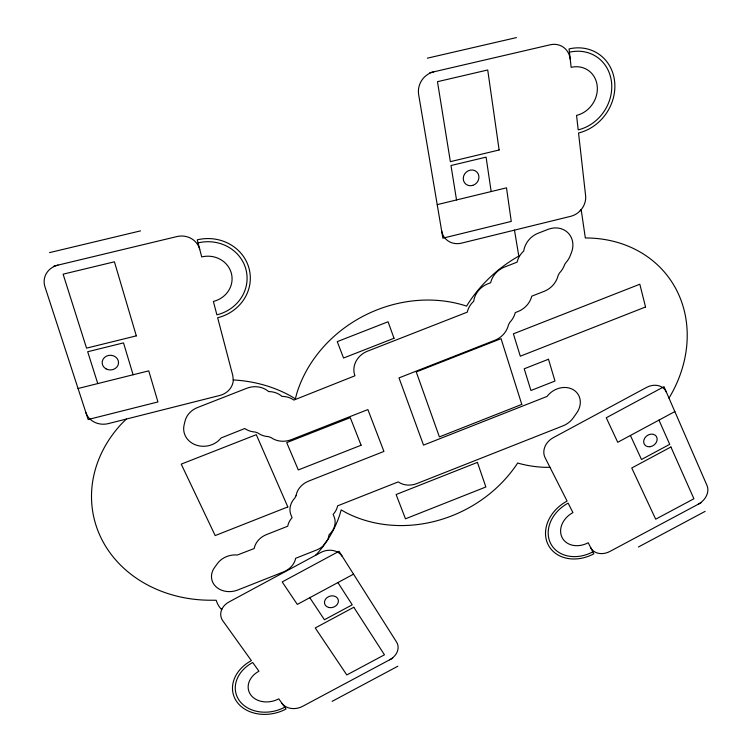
<?xml version="1.0" encoding="UTF-8"?>
<svg xmlns="http://www.w3.org/2000/svg" width="752" height="752" viewBox="0 0 752 752"><rect width="100%" height="100%" fill="white"/><g stroke="black" fill="none" stroke-linecap="round" stroke-linejoin="round"><path stroke-width="1.13" d="M222.169 608.622L221.52 609.515A32.768 27.016 -13.6 0 1 216.191 600.265L208.906 600.218A127.351 109.472 -11.4 0 1 101.294 538.404A127.351 109.472 -11.4 0 1 121.805 423.536L126.327 419.061M668.989 398.128L669.083 397.977A126.148 107.677 -37 0 0 586.052 237.97L585.338 237.989L581.164 209.582L580.196 210.739M315.577 555.296L317.786 552.917A127.351 109.472 -11.4 0 0 339.707 514.951L341.173 509.884L345.826 512.535A125.593 109.407 -26.3 0 0 517.047 463.965L517.649 462.988L518.673 463.317A126.148 107.677 -37 0 0 544.589 467.312L549.985 467.321M353.534 574.161L297.313 604.411L282.188 581.926L339.039 551.291L396.577 642.076A15.519 12.361 -19.9 0 1 389.677 659.786M674.845 411.579L617.74 442.279L606.262 417.774L664.007 386.678L707.002 485.491A15.736 12.408 -35.2 0 1 698.232 504.235M392.685 658.179L302.718 706.288A15.557 12.239 -15.9 0 1 282.019 703.374M701.278 502.609L609.957 551.413A15.585 12.417 -31 0 1 590.715 547.691M332.093 701.362L397.846 666.225M638.41 547.005L705.15 511.36M78.058 388.493L148.764 370.858L157.939 401.944L88.153 419.522L44.932 286.728A19.308 17.569 8.7 0 1 58.007 265.108M437.213 204.629L506.5 187.84L511.266 221.417L442.872 238.177L418.657 94.602A19.261 17.973 -57.5 0 1 433.791 71.825M49.557 252.616L140.539 230.873M53.871 266.105L176.964 236.56A18.744 17.625 -1.8 0 1 199.741 249.363M429.74 72.765L550.248 44.782A19.42 17.362 -59 0 1 570.223 59.182M427.352 58.177L516.417 37.6M233.261 379.957L233.317 379.957A127.351 109.472 -11.4 0 1 290.366 395.843L295.357 398.851L296.824 393.315A125.593 109.407 -26.3 0 1 465.479 305.744L466.597 306.149L467.227 305.058A126.148 107.677 -37 0 1 518.795 256.094L514.481 230.131M309.786 597.699L324.432 619.751L352.227 604.815L337.892 582.574M630.411 435.464L641.484 459.491L669.722 444.338L658.959 420.114M97.769 383.576L87.683 351.729L123.507 342.884L133.113 374.759M456.53 199.947L450.984 165.534L486.083 157.13L491.169 191.553M569.443 52.208A41.219 36.557 -56.3 0 1 611.508 82.137A41.219 36.557 -56.3 0 1 578.194 129.87L576.558 115.385A25.493 22.607 -56.3 0 0 597.191 85.86A25.493 22.607 -56.3 0 0 571.144 67.351L569.067 48.908A44.622 39.574 -56.3 0 1 614.6 81.31A44.622 39.574 -56.3 0 1 578.542 132.982L585.601 195.605A18.151 15.999 -47.2 0 1 570.693 216.322L461.521 243.14A18.076 16.478 -41 0 1 441.621 230.789M592.83 551.865A33.896 27.307 -30.6 0 1 550.643 543.48A33.896 27.307 -30.6 0 1 568.127 503.126L572.93 512.601A20.971 16.892 -30.6 0 0 562.111 537.567A20.971 16.892 -30.6 0 0 588.214 542.747L593.826 553.829A36.698 29.554 -30.6 0 1 548.161 544.739A36.698 29.554 -30.6 0 1 567.083 501.058L545.059 457.601A16.3 13.555 -32.4 0 1 553.293 437.664L646.457 387.468A16.478 13.527 -37.6 0 1 666.441 392.262M198.049 242.896A39.771 37.149 -6.9 0 1 245.96 269.489A39.771 37.149 -6.9 0 1 216.886 314.844L213.38 301.43A24.6 22.974 -6.9 0 0 231.381 273.371A24.6 22.974 -6.9 0 0 201.724 256.93L197.25 239.841A43.052 40.213 -6.9 0 1 249.1 268.633A43.052 40.213 -6.9 0 1 217.648 317.729L232.847 375.765L233.252 380.756A17.804 15.999 -10 0 1 219.753 395.467L108.363 423.602A18.217 16.036 -1.4 0 1 85.935 412.698M284.764 707.209A33.915 26.837 -14.7 0 1 239.352 700.61A33.915 26.837 -14.7 0 1 252.719 662.512L258.951 671.207A20.971 16.6 -14.7 0 0 250.67 694.773A20.971 16.6 -14.7 0 0 278.766 698.843L286.051 709.004A36.707 29.046 -14.7 0 1 236.899 701.86A36.707 29.046 -14.7 0 1 251.365 660.623L222.799 620.785A16.3 13.32 -13.1 0 1 228.984 601.976L320.681 552.541A16.234 13.489 -18 0 1 342.292 556.424M296.044 495.728L294.887 497.984A19.599 16.694 -17.4 0 0 291.137 515.411L292.124 517.677L291.203 518.748A19.477 16.459 -17.1 0 0 288.025 524.934L287.753 526.203L266.537 534.578A19.467 16.328 -15 0 0 254.496 547.249L254.232 548.509L237.388 555.004A19.514 16.234 -12.8 0 0 217.478 563.511L214.574 567.487A19.496 16.196 -12.6 0 0 215.833 586.579A19.496 16.196 -12.6 0 0 237.858 589.982L283.419 571.943A19.402 16.215 -15.2 0 0 295.367 559.526L295.639 558.294L316.536 550.022A19.402 16.347 -17.2 0 0 322.899 546.178L328.004 539.231L329.122 534.663L330.128 533.704A19.458 16.459 -17.6 0 0 334.067 516.633L333.117 514.368L334.048 513.315A19.58 16.694 -18 0 0 337.291 507.13L337.592 505.852L398.278 481.882L399.368 482.615A19.486 16.657 -24.4 0 0 416.946 483.545L563.069 425.82A19.524 16.45 -34 0 0 573.315 417.802L576.728 412.961A19.552 16.488 -34.3 0 0 573.344 389.762A19.552 16.488 -34.3 0 0 547.691 395.627L547.089 396.417L423.517 445.128L399.011 377.889L494.835 340.299A20.398 17.982 -35.2 0 0 508.502 324.751L509.828 322.317A20.483 18.095 -36.4 0 0 514.857 314.016L515.242 312.606L518.034 311.507A20.595 18.17 -38.3 0 0 531.354 297.613L531.749 296.185L544.157 291.325A20.727 18.217 -40.8 0 0 558.125 275.467L559.497 272.976A20.83 18.321 -42 0 0 564.677 264.488L566.087 262.429A20.915 18.386 -42.9 0 0 570.27 255.586L571.473 252.484A20.943 18.415 -43.2 0 0 567.92 232.763A20.943 18.415 -43.2 0 0 547.982 229.388L538.159 233.223A20.924 18.443 -42.5 0 0 524.003 249.523L523.759 250.98L522.64 252.061A20.812 18.349 -41.3 0 0 517.489 260.681L517.094 262.147L504.489 267.073A20.68 18.302 -38.8 0 0 491.037 281.267L490.652 282.724L487.813 283.833A20.567 18.217 -36.8 0 0 473.967 299.804L473.751 301.223L472.651 302.285A20.473 18.114 -35.6 0 0 467.659 310.708L467.293 312.136L367.484 351.193A20.36 18.17 -25 0 0 354.944 375.774L293.853 400.083L292.66 399.274A20.389 18.067 -16 0 0 283.504 396.454L282 396.417L280.919 395.524A20.492 18.198 -14.9 0 0 270.137 391.623L268.624 391.585L267.533 390.683A20.586 18.33 -13.7 0 0 246.722 388.286L197.579 407.509A20.708 18.292 -9.7 0 0 185.058 421.054L184.146 424.786A20.689 18.245 -9.7 0 0 195.915 445.005A20.689 18.245 -9.7 0 0 221.079 437.965L244.757 428.518L245.979 429.307A20.511 18.198 -14.1 0 0 255.172 432.033L257.748 432.926A20.407 18.067 -15.2 0 0 268.436 436.639L270.993 437.532A20.313 17.935 -16.2 0 0 291.259 439.676L367.888 409.577L383.924 451.444L308.724 481.073A19.655 16.807 -17.8 0 0 296.044 495.728M353.807 607.259L315.248 627.958L346.804 674.948L384.451 654.813L353.807 607.259M670.906 446.989L631.746 467.998L655.688 519.19L693.908 498.764L670.906 446.989M477.426 462.395L396.116 494.525L405.469 518.814L485.867 486.986L477.426 462.395M645.545 306.985L520.309 356.194L513.381 333.832L639.82 284.228L645.545 306.985M548.49 359.24L524.21 368.79L530.931 390.514L554.985 381.038L548.49 359.24M361.101 445.231L298.309 469.944L286.709 442.618L350.282 417.642L361.101 445.231M521.785 404.416L439.394 436.893L416.251 371.93L501.048 338.663L521.785 404.416M287.819 506.923L215.185 535.574L181.223 464.134L256.3 434.684L287.819 506.923M394.02 338.278L343.561 358.018L337.253 341.624L388.07 321.762L394.02 338.278M136.319 335.862L86.546 348.138L63.102 274.17L114.417 261.809L136.319 335.862M499.131 149.986L450.363 161.652L437.476 81.686L487.719 69.974L499.131 149.986M472.773 185.377A8.197 7.501 -46.6 0 0 476.909 172.067A8.197 7.501 -46.6 0 0 463.636 176.128A8.197 7.501 -46.6 0 0 472.773 185.377M650.001 446.726A7.191 5.837 -35.9 0 0 656.458 436.555A7.191 5.837 -35.9 0 0 644.774 438.049A7.191 5.837 -35.9 0 0 650.001 446.726M106.051 368.865A8.206 7.351 0 0 0 118.543 362.802A8.206 7.351 0 0 0 106.436 356.147A8.206 7.351 0 0 0 106.051 368.865M329.085 607.55A7.106 5.809 -17.9 0 0 338.315 600.002A7.106 5.809 -17.9 0 0 326.904 597.708A7.106 5.809 -17.9 0 0 329.085 607.55"/></g></svg>
